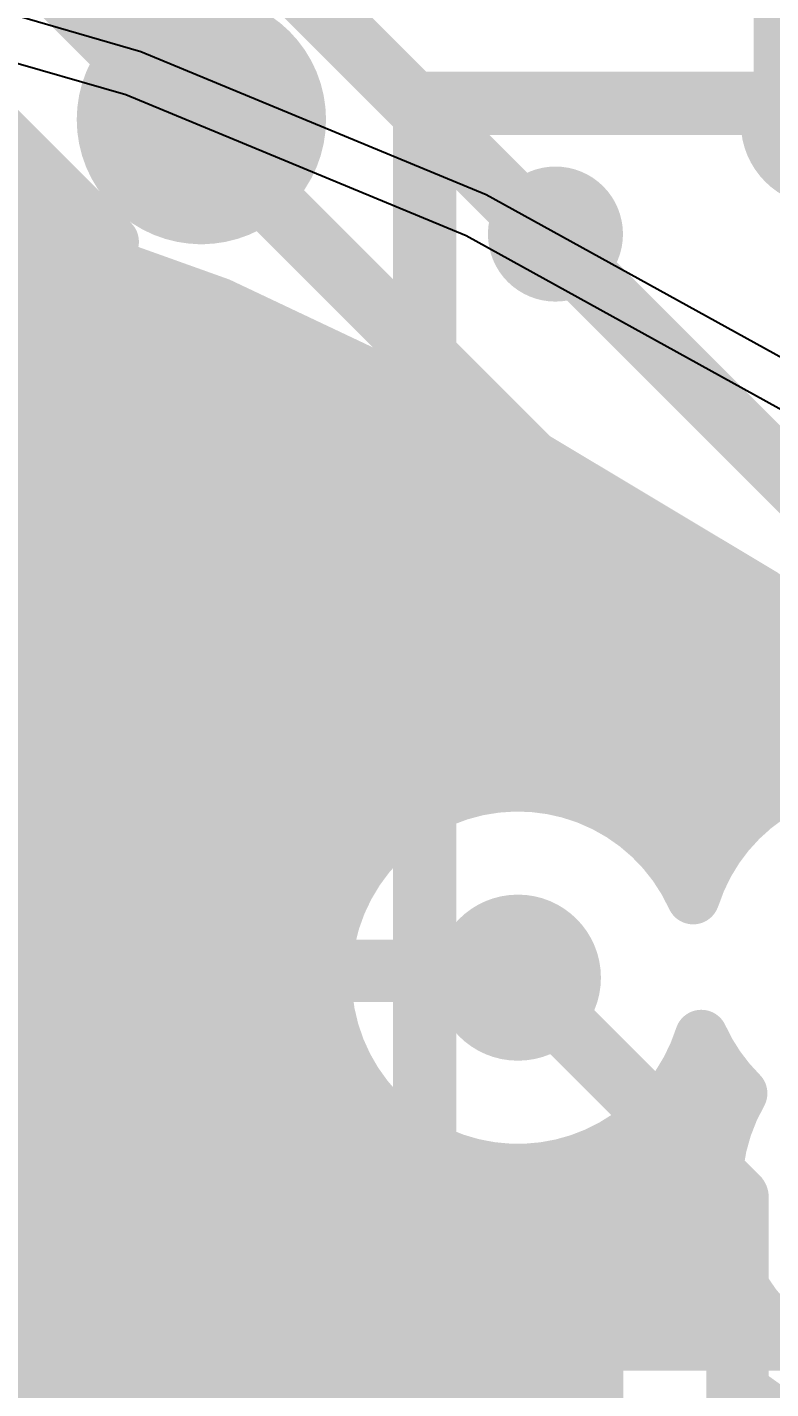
# Model space of a CAD drawing. Header units: inches. Extents: x 0 to 215, y 0 to 215.
# Drawn here: x 0.5425 to 0.613, y 0.936 to 1.0651 of the extents above; entities that cross this region are included whole.
import ezdxf

# ---------------------------------------------------------------- set-up
doc = ezdxf.new("R2010")
doc.units = ezdxf.units.IN
doc.header["$MEASUREMENT"] = 0
for name, color, linetype in [('BottomLayer', 5, 'Continuous'), ('BottomOverlay', 54, 'Continuous'), ('BottomPaste', 16, 'Continuous'), ('BottomSolder', 6, 'Continuous'), ('TopLayer', 1, 'Continuous'), ('TopOverlay', 2, 'Continuous'), ('TopPaste', 8, 'Continuous'), ('TopSolder', 216, 'Continuous'), ('ViaHoleLayer', 16, 'Continuous')]:
    doc.layers.add(name, color=color, linetype=linetype)
doc.styles.add('Arial', font='', dxfattribs={"height": 0.2})
doc.styles.get('Arial').set_extended_font_data('Arial')

# ---------------------------------------------------------------- blocks, each defined once
blk = doc.blocks.new('SOIJ_8_L5_3_W5_3_P1_27_LS7_9_BL_8')
at = {"layer": 'TopLayer'}
h = blk.add_hatch(color=1, dxfattribs=at)
edge = h.paths.add_edge_path()
edge.add_arc((-0.07432, -0.16395), 0.01199, 180, 360)
edge.add_line((-0.06233, -0.16395), (-0.06233, -0.11282))
edge.add_arc((-0.07432, -0.11282), 0.01199, 0, 180)
edge.add_line((-0.0863, -0.11282), (-0.0863, -0.16395))
h = blk.add_hatch(color=1, dxfattribs=at)
edge = h.paths.add_edge_path()
edge.add_arc((-0.02432, -0.16395), 0.01199, 180, 360)
edge.add_line((-0.01233, -0.16395), (-0.01233, -0.11282))
edge.add_arc((-0.02432, -0.11282), 0.01199, 0, 180)
edge.add_line((-0.0363, -0.11282), (-0.0363, -0.16395))
h = blk.add_hatch(color=1, dxfattribs=at)
edge = h.paths.add_edge_path()
edge.add_arc((0.02568, -0.16395), 0.01199, 180, 360)
edge.add_line((0.03767, -0.16395), (0.03767, -0.11282))
edge.add_arc((0.02568, -0.11282), 0.01199, 0, 180)
edge.add_line((0.0137, -0.11282), (0.0137, -0.16395))
at = {"layer": 'TopPaste'}
h = blk.add_hatch(color=8, dxfattribs=at)
edge = h.paths.add_edge_path()
edge.add_arc((-0.07432, -0.16395), 0.01199, 180, 360)
edge.add_line((-0.06233, -0.16395), (-0.06233, -0.11282))
edge.add_arc((-0.07432, -0.11282), 0.01199, 0, 180)
edge.add_line((-0.0863, -0.11282), (-0.0863, -0.16395))
h = blk.add_hatch(color=8, dxfattribs=at)
edge = h.paths.add_edge_path()
edge.add_arc((-0.02432, -0.16395), 0.01199, 180, 360)
edge.add_line((-0.01233, -0.16395), (-0.01233, -0.11282))
edge.add_arc((-0.02432, -0.11282), 0.01199, 0, 180)
edge.add_line((-0.0363, -0.11282), (-0.0363, -0.16395))
h = blk.add_hatch(color=8, dxfattribs=at)
edge = h.paths.add_edge_path()
edge.add_arc((0.02568, -0.16395), 0.01199, 180, 360)
edge.add_line((0.03767, -0.16395), (0.03767, -0.11282))
edge.add_arc((0.02568, -0.11282), 0.01199, 0, 180)
edge.add_line((0.0137, -0.11282), (0.0137, -0.16395))
at = {"layer": 'TopSolder'}
h = blk.add_hatch(color=216, dxfattribs=at)
edge = h.paths.add_edge_path()
edge.add_arc((-0.07432, -0.16395), 0.01399, 180, 360)
edge.add_line((-0.06033, -0.16395), (-0.06033, -0.11282))
edge.add_arc((-0.07432, -0.11282), 0.01399, 0, 180)
edge.add_line((-0.0883, -0.11282), (-0.0883, -0.16395))
h = blk.add_hatch(color=216, dxfattribs=at)
edge = h.paths.add_edge_path()
edge.add_arc((-0.02432, -0.16395), 0.01399, 180, 360)
edge.add_line((-0.01033, -0.16395), (-0.01033, -0.11282))
edge.add_arc((-0.02432, -0.11282), 0.01399, 0, 180)
edge.add_line((-0.0383, -0.11282), (-0.0383, -0.16395))
h = blk.add_hatch(color=216, dxfattribs=at)
edge = h.paths.add_edge_path()
edge.add_arc((0.02568, -0.16395), 0.01399, 180, 360)
edge.add_line((0.03967, -0.16395), (0.03967, -0.11282))
edge.add_arc((0.02568, -0.11282), 0.01399, 0, 180)
edge.add_line((0.0117, -0.11282), (0.0117, -0.16395))
at = {"layer": 'TopOverlay'}
for points in [[(-0.10586, -0.08884, 0.00598, 0.00598, 0), (-0.10586, -0.03, 0.00598, 0.00598, 0)], [(0.10723, -0.08884, 0.006, 0.006, 0), (-0.10586, -0.08884, 0.006, 0.006, 0)]]:
    blk.add_lwpolyline(points, format="xyseb", dxfattribs=at)
for points in [[(-0.09027, -0.07644, 0.0064, 0.0064, 1), (-0.09667, -0.07644, 0.0064, 0.0064, 1)], [(-0.09827, -0.07644, 0.0032, 0.0032, 1), (-0.09507, -0.07644, 0.0032, 0.0032, 1)], [(-0.09187, -0.07644, 0.0032, 0.0032, 1), (-0.08867, -0.07644, 0.0032, 0.0032, 1)], [(-0.10736, -0.08884, 0.003, 0.003, 1), (-0.10436, -0.08884, 0.003, 0.003, 1)], [(-0.10736, -0.08884, 0.00299, 0.00299, 1), (-0.10436, -0.08884, 0.00299, 0.00299, 1)], [(-0.09841, -0.11, 0.01181, 0.01181, 1), (-0.11023, -0.11, 0.01181, 0.01181, 1)], [(-0.11318, -0.11, 0.00591, 0.00591, 1), (-0.10727, -0.11, 0.00591, 0.00591, 1)], [(-0.10136, -0.11, 0.00591, 0.00591, 1), (-0.09545, -0.11, 0.00591, 0.00591, 1)]]:
    blk.add_lwpolyline(points, format="xyseb", close=True, dxfattribs=at)
blk = doc.blocks.new('BF82192__10')
at = {"layer": 'BottomLayer'}
blk.add_hatch(color=5, dxfattribs=at).paths.add_polyline_path([(0.07441, 0.28189), (0.07441, 0.31339), (0.09803, 0.31339), (0.09803, 0.28189)])
at = {"layer": 'BottomPaste'}
blk.add_hatch(color=16, dxfattribs=at).paths.add_polyline_path([(0.07441, 0.28189), (0.07441, 0.31339), (0.09803, 0.31339), (0.09803, 0.28189)])
at = {"layer": 'BottomSolder'}
blk.add_hatch(color=6, dxfattribs=at).paths.add_polyline_path([(0.07041, 0.27789), (0.07041, 0.31739), (0.10203, 0.31739), (0.10203, 0.27789)])
at = {"layer": 'BottomOverlay'}
blk.add_lwpolyline([(-0.2949, 0.07112, 0.01, 0.01, -1), (0.29565, 0.07112, 0.01, 0.01, 0)], format="xyseb", dxfattribs=at)
blk.add_lwpolyline([(-0.2949, 0.07112, 0.01, 0.01, -1), (0.29565, 0.07112, 0.01, 0.01, 0)], format="xyseb", dxfattribs=at)
blk = doc.blocks.new('____73')
at = {"layer": 'BottomLayer'}
for p, q in [((0.07025, 0.38653), (0.10427, 0.37673)), ((0.10427, 0.37673), (0.13698, 0.36318)), ((0.13698, 0.36318), (0.16797, 0.34606))]:
    blk.add_line(p, q, dxfattribs=at)
at = {"layer": 'BottomSolder'}
for p, q in [((0.10283, 0.37262), (0.06928, 0.38229)), ((0.10283, 0.37262), (0.06928, 0.38229)), ((0.13509, 0.35926), (0.10283, 0.37262)), ((0.13509, 0.35926), (0.10283, 0.37262)), ((0.16565, 0.34237), (0.13509, 0.35926)), ((0.16565, 0.34237), (0.13509, 0.35926))]:
    blk.add_line(p, q, dxfattribs=at)

msp = doc.modelspace()

# ---------------------------------------------------------------- hatches: boundary and pattern name
at = {"layer": 'BottomLayer'}
h = msp.add_hatch(color=5, dxfattribs=at)
edge = h.paths.add_edge_path()
edge.add_arc((0.618, 1.056), 0.00787, 0, 360)
h = msp.add_hatch(color=5, dxfattribs=at)
edge = h.paths.add_edge_path()
edge.add_arc((0.589, 0.975), 0.00787, 0, 360)
at = {"layer": 'TopLayer'}
h = msp.add_hatch(color=1, dxfattribs=at)
edge = h.paths.add_edge_path()
edge.add_arc((0.618, 1.056), 0.00787, 0, 360)
h = msp.add_hatch(color=1, dxfattribs=at)
edge = h.paths.add_edge_path()
edge.add_arc((0.589, 0.975), 0.00787, 0, 360)
at = {"layer": 'ViaHoleLayer'}
h = msp.add_hatch(color=16, dxfattribs=at)
edge = h.paths.add_edge_path()
edge.add_arc((0.589, 0.975), 0.00394, 0, 360)

# ---------------------------------------------------------------- linework, layer by layer
at = {"layer": 'BottomLayer'}
for points in [[(0.51421, 1.05049, 0.005, 0.005, 0), (0.54579, 1.04139, 0.005, 0.005, 0)], [(0.54579, 1.04139, 0.005, 0.005, 0), (0.57615, 1.02882, 0.005, 0.005, 0)], [(0.4813, 1.04007, 0.005, 0.005, 0), (0.549, 1.04007, 0.005, 0.005, 0)], [(0.48552, 1.03605, 0.005, 0.005, 0), (0.55869, 1.03605, 0.005, 0.005, 0)], [(0.48784, 1.03203, 0.005, 0.005, 0), (0.56838, 1.03203, 0.005, 0.005, 0)], [(0.57615, 1.02882, 0.005, 0.005, 0), (0.60491, 1.01292, 0.005, 0.005, 0)], [(0.489, 1.02802, 0.005, 0.005, 0), (0.5776, 1.02802, 0.005, 0.005, 0)], [(0.48922, 1.024, 0.005, 0.005, 0), (0.58486, 1.024, 0.005, 0.005, 0)], [(0.48855, 1.01999, 0.005, 0.005, 0), (0.59213, 1.01999, 0.005, 0.005, 0)], [(0.48686, 1.01597, 0.005, 0.005, 0), (0.59939, 1.01597, 0.005, 0.005, 0)], [(0.51435, 1.01244, 0.005, 0.005, 0), (0.55085, 1.01244, 0.005, 0.005, 0)], [(0.55085, 0.96807, 0.005, 0.005, 0), (0.55085, 1.01244, 0.005, 0.005, 0)], [(0.55085, 1.01196, 0.005, 0.005, 0), (0.60627, 1.01196, 0.005, 0.005, 0)], [(0.60491, 1.01292, 0.005, 0.005, 0), (0.63172, 0.9939, 0.005, 0.005, 0)], [(0.55085, 1.00794, 0.005, 0.005, 0), (0.61193, 1.00794, 0.005, 0.005, 0)], [(0.55085, 1.00392, 0.005, 0.005, 0), (0.61759, 1.00392, 0.005, 0.005, 0)], [(0.55085, 0.99991, 0.005, 0.005, 0), (0.62325, 0.99991, 0.005, 0.005, 0)], [(0.55085, 0.99589, 0.005, 0.005, 0), (0.62891, 0.99589, 0.005, 0.005, 0)], [(0.60562, 0.98255, 0.005, 0.005, -0.794574), (0.64105, 0.97967, 0.005, 0.005, 0)], [(0.5326, 0.99026, 0.01, 0.01, 0), (0.54835, 0.99026, 0.01, 0.01, 0)], [(0.58839, 0.95676, 0.005, 0.005, -1.797811), (0.60561, 0.98255, 0.005, 0.005, 0)], [(0.55085, 0.99188, 0.005, 0.005, 0), (0.58206, 0.99188, 0.005, 0.005, 0)], [(0.59594, 0.99188, 0.005, 0.005, 0), (0.61243, 0.99188, 0.005, 0.005, 0)], [(0.55085, 0.98786, 0.005, 0.005, 0), (0.57606, 0.98786, 0.005, 0.005, 0)], [(0.60194, 0.98786, 0.005, 0.005, 0), (0.60834, 0.98786, 0.005, 0.005, 0)], [(0.55085, 0.98385, 0.005, 0.005, 0), (0.57304, 0.98385, 0.005, 0.005, 0)], [(0.55085, 0.97983, 0.005, 0.005, 0), (0.5714, 0.97983, 0.005, 0.005, 0)], [(0.55085, 0.97582, 0.005, 0.005, 0), (0.57077, 0.97582, 0.005, 0.005, 0)], [(0.589, 0.975, 0.00591, 0.00591, 0), (0.60982, 0.95418, 0.00591, 0.00591, 0)], [(0.55085, 0.9718, 0.005, 0.005, 0), (0.57103, 0.9718, 0.005, 0.005, 0)], [(0.51435, 0.96807, 0.005, 0.005, 0), (0.55085, 0.96807, 0.005, 0.005, 0)], [(0.47006, 0.96778, 0.005, 0.005, 0), (0.57224, 0.96778, 0.005, 0.005, 0)], [(0.47408, 0.96377, 0.005, 0.005, 0), (0.57462, 0.96377, 0.005, 0.005, 0)], [(0.47809, 0.95975, 0.005, 0.005, 0), (0.57898, 0.95975, 0.005, 0.005, 0)], [(0.58839, 0.95676, 0.005, 0.005, 0), (0.5965, 0.94866, 0.005, 0.005, 0)], [(0.48211, 0.95574, 0.005, 0.005, 0), (0.58942, 0.95574, 0.005, 0.005, 0)], [(0.60982, 0.81928, 0.00591, 0.00591, 0), (0.60982, 0.95418, 0.00591, 0.00591, 0)], [(0.48613, 0.95172, 0.005, 0.005, 0), (0.59343, 0.95172, 0.005, 0.005, 0)], [(0.5965, 0.88213, 0.005, 0.005, 0), (0.5965, 0.94866, 0.005, 0.005, 0)], [(0.49014, 0.94771, 0.005, 0.005, 0), (0.5965, 0.94771, 0.005, 0.005, 0)], [(0.49416, 0.94369, 0.005, 0.005, 0), (0.5965, 0.94369, 0.005, 0.005, 0)], [(0.49817, 0.93967, 0.005, 0.005, 0), (0.5965, 0.93967, 0.005, 0.005, 0)], [(0.50219, 0.93566, 0.005, 0.005, 0), (0.5965, 0.93566, 0.005, 0.005, 0)]]:
    msp.add_lwpolyline(points, format="xyseb", dxfattribs=at)
for points in [[(0.54454, 1.04139, 0.0025, 0.0025, 1), (0.54704, 1.04139, 0.0025, 0.0025, 1)], [(0.54454, 1.04139, 0.0025, 0.0025, 1), (0.54704, 1.04139, 0.0025, 0.0025, 1)], [(0.54775, 1.04007, 0.0025, 0.0025, 1), (0.55025, 1.04007, 0.0025, 0.0025, 1)], [(0.55744, 1.03605, 0.0025, 0.0025, 1), (0.55994, 1.03605, 0.0025, 0.0025, 1)], [(0.56713, 1.03203, 0.0025, 0.0025, 1), (0.56963, 1.03203, 0.0025, 0.0025, 1)], [(0.5749, 1.02882, 0.0025, 0.0025, 1), (0.5774, 1.02882, 0.0025, 0.0025, 1)], [(0.5749, 1.02882, 0.0025, 0.0025, 1), (0.5774, 1.02882, 0.0025, 0.0025, 1)], [(0.57635, 1.02802, 0.0025, 0.0025, 1), (0.57885, 1.02802, 0.0025, 0.0025, 1)], [(0.58361, 1.024, 0.0025, 0.0025, 1), (0.58611, 1.024, 0.0025, 0.0025, 1)], [(0.59088, 1.01999, 0.0025, 0.0025, 1), (0.59338, 1.01999, 0.0025, 0.0025, 1)], [(0.59814, 1.01597, 0.0025, 0.0025, 1), (0.60064, 1.01597, 0.0025, 0.0025, 1)], [(0.5496, 1.01244, 0.0025, 0.0025, 1), (0.5521, 1.01244, 0.0025, 0.0025, 1)], [(0.5496, 1.01244, 0.0025, 0.0025, 1), (0.5521, 1.01244, 0.0025, 0.0025, 1)], [(0.5496, 1.01196, 0.0025, 0.0025, 1), (0.5521, 1.01196, 0.0025, 0.0025, 1)], [(0.60366, 1.01292, 0.0025, 0.0025, 1), (0.60616, 1.01292, 0.0025, 0.0025, 1)], [(0.60366, 1.01292, 0.0025, 0.0025, 1), (0.60616, 1.01292, 0.0025, 0.0025, 1)], [(0.60502, 1.01196, 0.0025, 0.0025, 1), (0.60752, 1.01196, 0.0025, 0.0025, 1)], [(0.5496, 1.00794, 0.0025, 0.0025, 1), (0.5521, 1.00794, 0.0025, 0.0025, 1)], [(0.61068, 1.00794, 0.0025, 0.0025, 1), (0.61318, 1.00794, 0.0025, 0.0025, 1)], [(0.5496, 1.00392, 0.0025, 0.0025, 1), (0.5521, 1.00392, 0.0025, 0.0025, 1)], [(0.5496, 0.99991, 0.0025, 0.0025, 1), (0.5521, 0.99991, 0.0025, 0.0025, 1)], [(0.5496, 0.99589, 0.0025, 0.0025, 1), (0.5521, 0.99589, 0.0025, 0.0025, 1)], [(0.54585, 0.99026, 0.005, 0.005, 1), (0.55085, 0.99026, 0.005, 0.005, 1)], [(0.5496, 0.99188, 0.0025, 0.0025, 1), (0.5521, 0.99188, 0.0025, 0.0025, 1)], [(0.58081, 0.99188, 0.0025, 0.0025, 1), (0.58331, 0.99188, 0.0025, 0.0025, 1)], [(0.59469, 0.99188, 0.0025, 0.0025, 1), (0.59719, 0.99188, 0.0025, 0.0025, 1)], [(0.61118, 0.99188, 0.0025, 0.0025, 1), (0.61368, 0.99188, 0.0025, 0.0025, 1)], [(0.5496, 0.98786, 0.0025, 0.0025, 1), (0.5521, 0.98786, 0.0025, 0.0025, 1)], [(0.57481, 0.98786, 0.0025, 0.0025, 1), (0.57731, 0.98786, 0.0025, 0.0025, 1)], [(0.60069, 0.98786, 0.0025, 0.0025, 1), (0.60319, 0.98786, 0.0025, 0.0025, 1)], [(0.60709, 0.98786, 0.0025, 0.0025, 1), (0.60959, 0.98786, 0.0025, 0.0025, 1)], [(0.5496, 0.98385, 0.0025, 0.0025, 1), (0.5521, 0.98385, 0.0025, 0.0025, 1)], [(0.57179, 0.98385, 0.0025, 0.0025, 1), (0.57429, 0.98385, 0.0025, 0.0025, 1)], [(0.60436, 0.98255, 0.0025, 0.0025, 1), (0.60686, 0.98255, 0.0025, 0.0025, 1)], [(0.60437, 0.98255, 0.0025, 0.0025, 1), (0.60686, 0.98255, 0.0025, 0.0025, 1)], [(0.5496, 0.97983, 0.0025, 0.0025, 1), (0.5521, 0.97983, 0.0025, 0.0025, 1)], [(0.57015, 0.97983, 0.0025, 0.0025, 1), (0.57265, 0.97983, 0.0025, 0.0025, 1)], [(0.5496, 0.97582, 0.0025, 0.0025, 1), (0.5521, 0.97582, 0.0025, 0.0025, 1)], [(0.56952, 0.97582, 0.0025, 0.0025, 1), (0.57202, 0.97582, 0.0025, 0.0025, 1)], [(0.58752, 0.975, 0.00295, 0.00295, 1), (0.59048, 0.975, 0.00295, 0.00295, 1)], [(0.5496, 0.9718, 0.0025, 0.0025, 1), (0.5521, 0.9718, 0.0025, 0.0025, 1)], [(0.56978, 0.9718, 0.0025, 0.0025, 1), (0.57228, 0.9718, 0.0025, 0.0025, 1)], [(0.5496, 0.96807, 0.0025, 0.0025, 1), (0.5521, 0.96807, 0.0025, 0.0025, 1)], [(0.5496, 0.96807, 0.0025, 0.0025, 1), (0.5521, 0.96807, 0.0025, 0.0025, 1)], [(0.57099, 0.96778, 0.0025, 0.0025, 1), (0.57349, 0.96778, 0.0025, 0.0025, 1)], [(0.57337, 0.96377, 0.0025, 0.0025, 1), (0.57587, 0.96377, 0.0025, 0.0025, 1)], [(0.57773, 0.95975, 0.0025, 0.0025, 1), (0.58023, 0.95975, 0.0025, 0.0025, 1)], [(0.58714, 0.95676, 0.0025, 0.0025, 1), (0.58964, 0.95676, 0.0025, 0.0025, 1)], [(0.58714, 0.95676, 0.0025, 0.0025, 1), (0.58964, 0.95676, 0.0025, 0.0025, 1)], [(0.58817, 0.95574, 0.0025, 0.0025, 1), (0.59067, 0.95574, 0.0025, 0.0025, 1)], [(0.60835, 0.95418, 0.00295, 0.00295, 1), (0.6113, 0.95418, 0.00295, 0.00295, 1)], [(0.60835, 0.95418, 0.00295, 0.00295, 1), (0.6113, 0.95418, 0.00295, 0.00295, 1)], [(0.59218, 0.95172, 0.0025, 0.0025, 1), (0.59468, 0.95172, 0.0025, 0.0025, 1)], [(0.59525, 0.94866, 0.0025, 0.0025, 1), (0.59775, 0.94866, 0.0025, 0.0025, 1)], [(0.59525, 0.94866, 0.0025, 0.0025, 1), (0.59775, 0.94866, 0.0025, 0.0025, 1)], [(0.59525, 0.94771, 0.0025, 0.0025, 1), (0.59775, 0.94771, 0.0025, 0.0025, 1)], [(0.59525, 0.94369, 0.0025, 0.0025, 1), (0.59775, 0.94369, 0.0025, 0.0025, 1)], [(0.59525, 0.93967, 0.0025, 0.0025, 1), (0.59775, 0.93967, 0.0025, 0.0025, 1)], [(0.59525, 0.93566, 0.0025, 0.0025, 1), (0.59775, 0.93566, 0.0025, 0.0025, 1)]]:
    msp.add_lwpolyline(points, format="xyseb", close=True, dxfattribs=at)
at = {"layer": 'TopLayer'}
for points in [[(0.49417, 1.12, 0.00591, 0.00591, 0), (0.62167, 0.9925, 0.00591, 0.00591, 0)], [(0.52892, 1.10808, 0.00591, 0.00591, 0), (0.644, 0.993, 0.00591, 0.00591, 0)], [(0.48964, 1.10569, 0.005, 0.005, 0), (0.55058, 1.04474, 0.005, 0.005, 0)], [(0.61725, 1.05675, 0.01181, 0.01181, 0), (0.61725, 1.07561, 0.01181, 0.01181, 0)], [(0.61725, 1.05675, 0.01181, 0.01181, 0), (0.618, 1.056, 0.01181, 0.01181, 0)], [(0.618, 1.056, 0.01181, 0.01181, 0), (0.61907, 1.056, 0.01181, 0.01181, 0)], [(0.44607, 1.05211, 0.005, 0.005, 0), (0.54321, 1.05211, 0.005, 0.005, 0)], [(0.44607, 1.0481, 0.005, 0.005, 0), (0.54723, 1.0481, 0.005, 0.005, 0)], [(0.50505, 1.04474, 0.005, 0.005, 0), (0.55058, 1.04474, 0.005, 0.005, 0)], [(0.57393, 1.0214, 0.005, 0.005, -0.337064), (0.55618, 1.00789, 0.005, 0.005, 0)], [(0.57393, 1.0214, 0.005, 0.005, 0), (0.60797, 0.98735, 0.005, 0.005, 0)], [(0.57142, 1.01597, 0.005, 0.005, 0), (0.57935, 1.01597, 0.005, 0.005, 0)], [(0.56772, 1.01196, 0.005, 0.005, 0), (0.58337, 1.01196, 0.005, 0.005, 0)], [(0.50505, 1.00789, 0.005, 0.005, 0), (0.55618, 1.00789, 0.005, 0.005, 0)], [(0.55752, 1.00794, 0.005, 0.005, 0), (0.58739, 1.00794, 0.005, 0.005, 0)], [(0.48414, 1.00392, 0.005, 0.005, 0), (0.5914, 1.00392, 0.005, 0.005, 0)], [(0.4892, 0.99991, 0.005, 0.005, 0), (0.59542, 0.99991, 0.005, 0.005, 0)], [(0.49145, 0.99589, 0.005, 0.005, 0), (0.59943, 0.99589, 0.005, 0.005, 0)], [(0.50505, 0.99474, 0.005, 0.005, 0), (0.55618, 0.99474, 0.005, 0.005, 0)], [(0.55618, 0.99474, 0.005, 0.005, -0.206009), (0.56955, 0.98898, 0.005, 0.005, 0)], [(0.57728, 0.98898, 0.005, 0.005, -0.496109), (0.60561, 0.98255, 0.005, 0.005, 0)], [(0.56604, 0.99188, 0.005, 0.005, 0), (0.58206, 0.99188, 0.005, 0.005, 0)], [(0.59594, 0.99188, 0.005, 0.005, 0), (0.60345, 0.99188, 0.005, 0.005, 0)], [(0.56955, 0.98898, 0.005, 0.005, 0), (0.57728, 0.98898, 0.005, 0.005, 0)], [(0.60194, 0.98786, 0.005, 0.005, 0), (0.60746, 0.98786, 0.005, 0.005, 0)], [(0.60562, 0.98255, 0.005, 0.005, -0.073763), (0.60797, 0.98735, 0.005, 0.005, 0)], [(0.53127, 0.97566, 0.00591, 0.00591, 0), (0.58834, 0.97566, 0.00591, 0.00591, 0)], [(0.58834, 0.97566, 0.00591, 0.00591, 0), (0.589, 0.975, 0.00591, 0.00591, 0)], [(0.60638, 0.96945, 0.005, 0.005, -0.567743), (0.57587, 0.96233, 0.005, 0.005, 0)], [(0.61015, 0.96404, 0.005, 0.005, -0.091067), (0.60639, 0.96945, 0.005, 0.005, 0)], [(0.61523, 0.94027, 0.005, 0.005, -0.381566), (0.61015, 0.96404, 0.005, 0.005, 0)], [(0.60338, 0.96377, 0.005, 0.005, 0), (0.61, 0.96377, 0.005, 0.005, 0)], [(0.56817, 0.96233, 0.005, 0.005, -0.179126), (0.55618, 0.95789, 0.005, 0.005, 0)], [(0.56817, 0.96233, 0.005, 0.005, 0), (0.57587, 0.96233, 0.005, 0.005, 0)], [(0.56424, 0.95975, 0.005, 0.005, 0), (0.57898, 0.95975, 0.005, 0.005, 0)], [(0.59902, 0.95975, 0.005, 0.005, 0), (0.60838, 0.95975, 0.005, 0.005, 0)], [(0.50505, 0.95789, 0.005, 0.005, 0), (0.55618, 0.95789, 0.005, 0.005, 0)], [(0.44817, 0.95574, 0.005, 0.005, 0), (0.60777, 0.95574, 0.005, 0.005, 0)], [(0.44811, 0.95172, 0.005, 0.005, 0), (0.60805, 0.95172, 0.005, 0.005, 0)], [(0.44713, 0.94771, 0.005, 0.005, 0), (0.60927, 0.94771, 0.005, 0.005, 0)], [(0.53072, 0.94474, 0.005, 0.005, 0), (0.55618, 0.94474, 0.005, 0.005, 0)], [(0.55618, 0.94474, 0.005, 0.005, -0.179837), (0.56821, 0.94027, 0.005, 0.005, 0)], [(0.56231, 0.94369, 0.005, 0.005, 0), (0.61168, 0.94369, 0.005, 0.005, 0)], [(0.56821, 0.94027, 0.005, 0.005, 0), (0.58293, 0.94027, 0.005, 0.005, 0)], [(0.58293, 0.94027, 0.005, 0.005, 0), (0.61523, 0.94027, 0.005, 0.005, 0)]]:
    msp.add_lwpolyline(points, format="xyseb", dxfattribs=at)
for points in [[(0.61429, 1.05675, 0.00591, 0.00591, 1), (0.6202, 1.05675, 0.00591, 0.00591, 1)], [(0.61429, 1.05675, 0.00591, 0.00591, 1), (0.6202, 1.05675, 0.00591, 0.00591, 1)], [(0.61505, 1.056, 0.00591, 0.00591, 1), (0.62095, 1.056, 0.00591, 0.00591, 1)], [(0.61505, 1.056, 0.00591, 0.00591, 1), (0.62095, 1.056, 0.00591, 0.00591, 1)], [(0.54196, 1.05211, 0.0025, 0.0025, 1), (0.54446, 1.05211, 0.0025, 0.0025, 1)], [(0.54598, 1.0481, 0.0025, 0.0025, 1), (0.54848, 1.0481, 0.0025, 0.0025, 1)], [(0.54933, 1.04474, 0.0025, 0.0025, 1), (0.55183, 1.04474, 0.0025, 0.0025, 1)], [(0.54933, 1.04474, 0.0025, 0.0025, 1), (0.55183, 1.04474, 0.0025, 0.0025, 1)], [(0.57268, 1.0214, 0.0025, 0.0025, 1), (0.57518, 1.0214, 0.0025, 0.0025, 1)], [(0.57268, 1.0214, 0.0025, 0.0025, 1), (0.57518, 1.0214, 0.0025, 0.0025, 1)], [(0.57017, 1.01597, 0.0025, 0.0025, 1), (0.57267, 1.01597, 0.0025, 0.0025, 1)], [(0.5781, 1.01597, 0.0025, 0.0025, 1), (0.5806, 1.01597, 0.0025, 0.0025, 1)], [(0.56647, 1.01196, 0.0025, 0.0025, 1), (0.56897, 1.01196, 0.0025, 0.0025, 1)], [(0.58212, 1.01196, 0.0025, 0.0025, 1), (0.58462, 1.01196, 0.0025, 0.0025, 1)], [(0.55493, 1.00789, 0.0025, 0.0025, 1), (0.55743, 1.00789, 0.0025, 0.0025, 1)], [(0.55493, 1.00789, 0.0025, 0.0025, 1), (0.55743, 1.00789, 0.0025, 0.0025, 1)], [(0.55627, 1.00794, 0.0025, 0.0025, 1), (0.55877, 1.00794, 0.0025, 0.0025, 1)], [(0.58614, 1.00794, 0.0025, 0.0025, 1), (0.58864, 1.00794, 0.0025, 0.0025, 1)], [(0.59015, 1.00392, 0.0025, 0.0025, 1), (0.59265, 1.00392, 0.0025, 0.0025, 1)], [(0.59417, 0.99991, 0.0025, 0.0025, 1), (0.59667, 0.99991, 0.0025, 0.0025, 1)], [(0.59818, 0.99589, 0.0025, 0.0025, 1), (0.60068, 0.99589, 0.0025, 0.0025, 1)], [(0.55493, 0.99474, 0.0025, 0.0025, 1), (0.55743, 0.99474, 0.0025, 0.0025, 1)], [(0.55493, 0.99474, 0.0025, 0.0025, 1), (0.55743, 0.99474, 0.0025, 0.0025, 1)], [(0.56479, 0.99188, 0.0025, 0.0025, 1), (0.56729, 0.99188, 0.0025, 0.0025, 1)], [(0.58081, 0.99188, 0.0025, 0.0025, 1), (0.58331, 0.99188, 0.0025, 0.0025, 1)], [(0.59469, 0.99188, 0.0025, 0.0025, 1), (0.59719, 0.99188, 0.0025, 0.0025, 1)], [(0.6022, 0.99188, 0.0025, 0.0025, 1), (0.6047, 0.99188, 0.0025, 0.0025, 1)], [(0.5683, 0.98898, 0.0025, 0.0025, 1), (0.5708, 0.98898, 0.0025, 0.0025, 1)], [(0.5683, 0.98898, 0.0025, 0.0025, 1), (0.5708, 0.98898, 0.0025, 0.0025, 1)], [(0.57603, 0.98898, 0.0025, 0.0025, 1), (0.57853, 0.98898, 0.0025, 0.0025, 1)], [(0.57603, 0.98898, 0.0025, 0.0025, 1), (0.57853, 0.98898, 0.0025, 0.0025, 1)], [(0.60069, 0.98786, 0.0025, 0.0025, 1), (0.60319, 0.98786, 0.0025, 0.0025, 1)], [(0.60621, 0.98786, 0.0025, 0.0025, 1), (0.60871, 0.98786, 0.0025, 0.0025, 1)], [(0.60672, 0.98735, 0.0025, 0.0025, 1), (0.60922, 0.98735, 0.0025, 0.0025, 1)], [(0.60672, 0.98735, 0.0025, 0.0025, 1), (0.60922, 0.98735, 0.0025, 0.0025, 1)], [(0.60436, 0.98255, 0.0025, 0.0025, 1), (0.60686, 0.98255, 0.0025, 0.0025, 1)], [(0.60437, 0.98255, 0.0025, 0.0025, 1), (0.60686, 0.98255, 0.0025, 0.0025, 1)], [(0.58687, 0.97566, 0.00295, 0.00295, 1), (0.58982, 0.97566, 0.00295, 0.00295, 1)], [(0.58687, 0.97566, 0.00295, 0.00295, 1), (0.58982, 0.97566, 0.00295, 0.00295, 1)], [(0.58752, 0.975, 0.00295, 0.00295, 1), (0.59048, 0.975, 0.00295, 0.00295, 1)], [(0.60513, 0.96945, 0.0025, 0.0025, 1), (0.60764, 0.96945, 0.0025, 0.0025, 1)], [(0.60514, 0.96945, 0.0025, 0.0025, 1), (0.60764, 0.96945, 0.0025, 0.0025, 1)], [(0.6089, 0.96404, 0.0025, 0.0025, 1), (0.6114, 0.96404, 0.0025, 0.0025, 1)], [(0.6089, 0.96404, 0.0025, 0.0025, 1), (0.6114, 0.96404, 0.0025, 0.0025, 1)], [(0.60213, 0.96377, 0.0025, 0.0025, 1), (0.60463, 0.96377, 0.0025, 0.0025, 1)], [(0.60875, 0.96377, 0.0025, 0.0025, 1), (0.61125, 0.96377, 0.0025, 0.0025, 1)], [(0.56692, 0.96233, 0.0025, 0.0025, 1), (0.56942, 0.96233, 0.0025, 0.0025, 1)], [(0.56692, 0.96233, 0.0025, 0.0025, 1), (0.56942, 0.96233, 0.0025, 0.0025, 1)], [(0.57462, 0.96233, 0.0025, 0.0025, 1), (0.57712, 0.96233, 0.0025, 0.0025, 1)], [(0.57462, 0.96233, 0.0025, 0.0025, 1), (0.57712, 0.96233, 0.0025, 0.0025, 1)], [(0.56299, 0.95975, 0.0025, 0.0025, 1), (0.56549, 0.95975, 0.0025, 0.0025, 1)], [(0.57773, 0.95975, 0.0025, 0.0025, 1), (0.58023, 0.95975, 0.0025, 0.0025, 1)], [(0.59777, 0.95975, 0.0025, 0.0025, 1), (0.60027, 0.95975, 0.0025, 0.0025, 1)], [(0.60713, 0.95975, 0.0025, 0.0025, 1), (0.60963, 0.95975, 0.0025, 0.0025, 1)], [(0.55493, 0.95789, 0.0025, 0.0025, 1), (0.55743, 0.95789, 0.0025, 0.0025, 1)], [(0.55493, 0.95789, 0.0025, 0.0025, 1), (0.55743, 0.95789, 0.0025, 0.0025, 1)], [(0.60652, 0.95574, 0.0025, 0.0025, 1), (0.60902, 0.95574, 0.0025, 0.0025, 1)], [(0.6068, 0.95172, 0.0025, 0.0025, 1), (0.6093, 0.95172, 0.0025, 0.0025, 1)], [(0.60802, 0.94771, 0.0025, 0.0025, 1), (0.61052, 0.94771, 0.0025, 0.0025, 1)], [(0.55493, 0.94474, 0.0025, 0.0025, 1), (0.55743, 0.94474, 0.0025, 0.0025, 1)], [(0.55493, 0.94474, 0.0025, 0.0025, 1), (0.55743, 0.94474, 0.0025, 0.0025, 1)], [(0.56106, 0.94369, 0.0025, 0.0025, 1), (0.56356, 0.94369, 0.0025, 0.0025, 1)], [(0.61043, 0.94369, 0.0025, 0.0025, 1), (0.61293, 0.94369, 0.0025, 0.0025, 1)], [(0.56696, 0.94027, 0.0025, 0.0025, 1), (0.56946, 0.94027, 0.0025, 0.0025, 1)], [(0.56696, 0.94027, 0.0025, 0.0025, 1), (0.56946, 0.94027, 0.0025, 0.0025, 1)], [(0.58168, 0.94027, 0.0025, 0.0025, 1), (0.58418, 0.94027, 0.0025, 0.0025, 1)], [(0.58168, 0.94027, 0.0025, 0.0025, 1), (0.58418, 0.94027, 0.0025, 0.0025, 1)], [(0.61398, 0.94027, 0.0025, 0.0025, 1), (0.61648, 0.94027, 0.0025, 0.0025, 1)], [(0.61398, 0.94027, 0.0025, 0.0025, 1), (0.61648, 0.94027, 0.0025, 0.0025, 1)]]:
    msp.add_lwpolyline(points, format="xyseb", close=True, dxfattribs=at)

# ---------------------------------------------------------------- block references
for name, p in [('____73', (0.449, 0.68605)), ('BF82192__10', (0.44638, 0.69262))]:
    msp.add_blockref(name, p)
at = {"rotation": 270}
msp.add_blockref('SOIJ_8_L5_3_W5_3_P1_27_LS7_9_BL_8', (0.669, 0.952), dxfattribs=at)

# ---------------------------------------------------------------- texts
at = {"layer": 'BottomOverlay', "style": 'Arial', "text_generation_flag": 2}
msp.add_text('Ring1', height=0.019685, dxfattribs=at).set_placement((0.6737, 0.91952))

doc.saveas('drawing.dxf')
